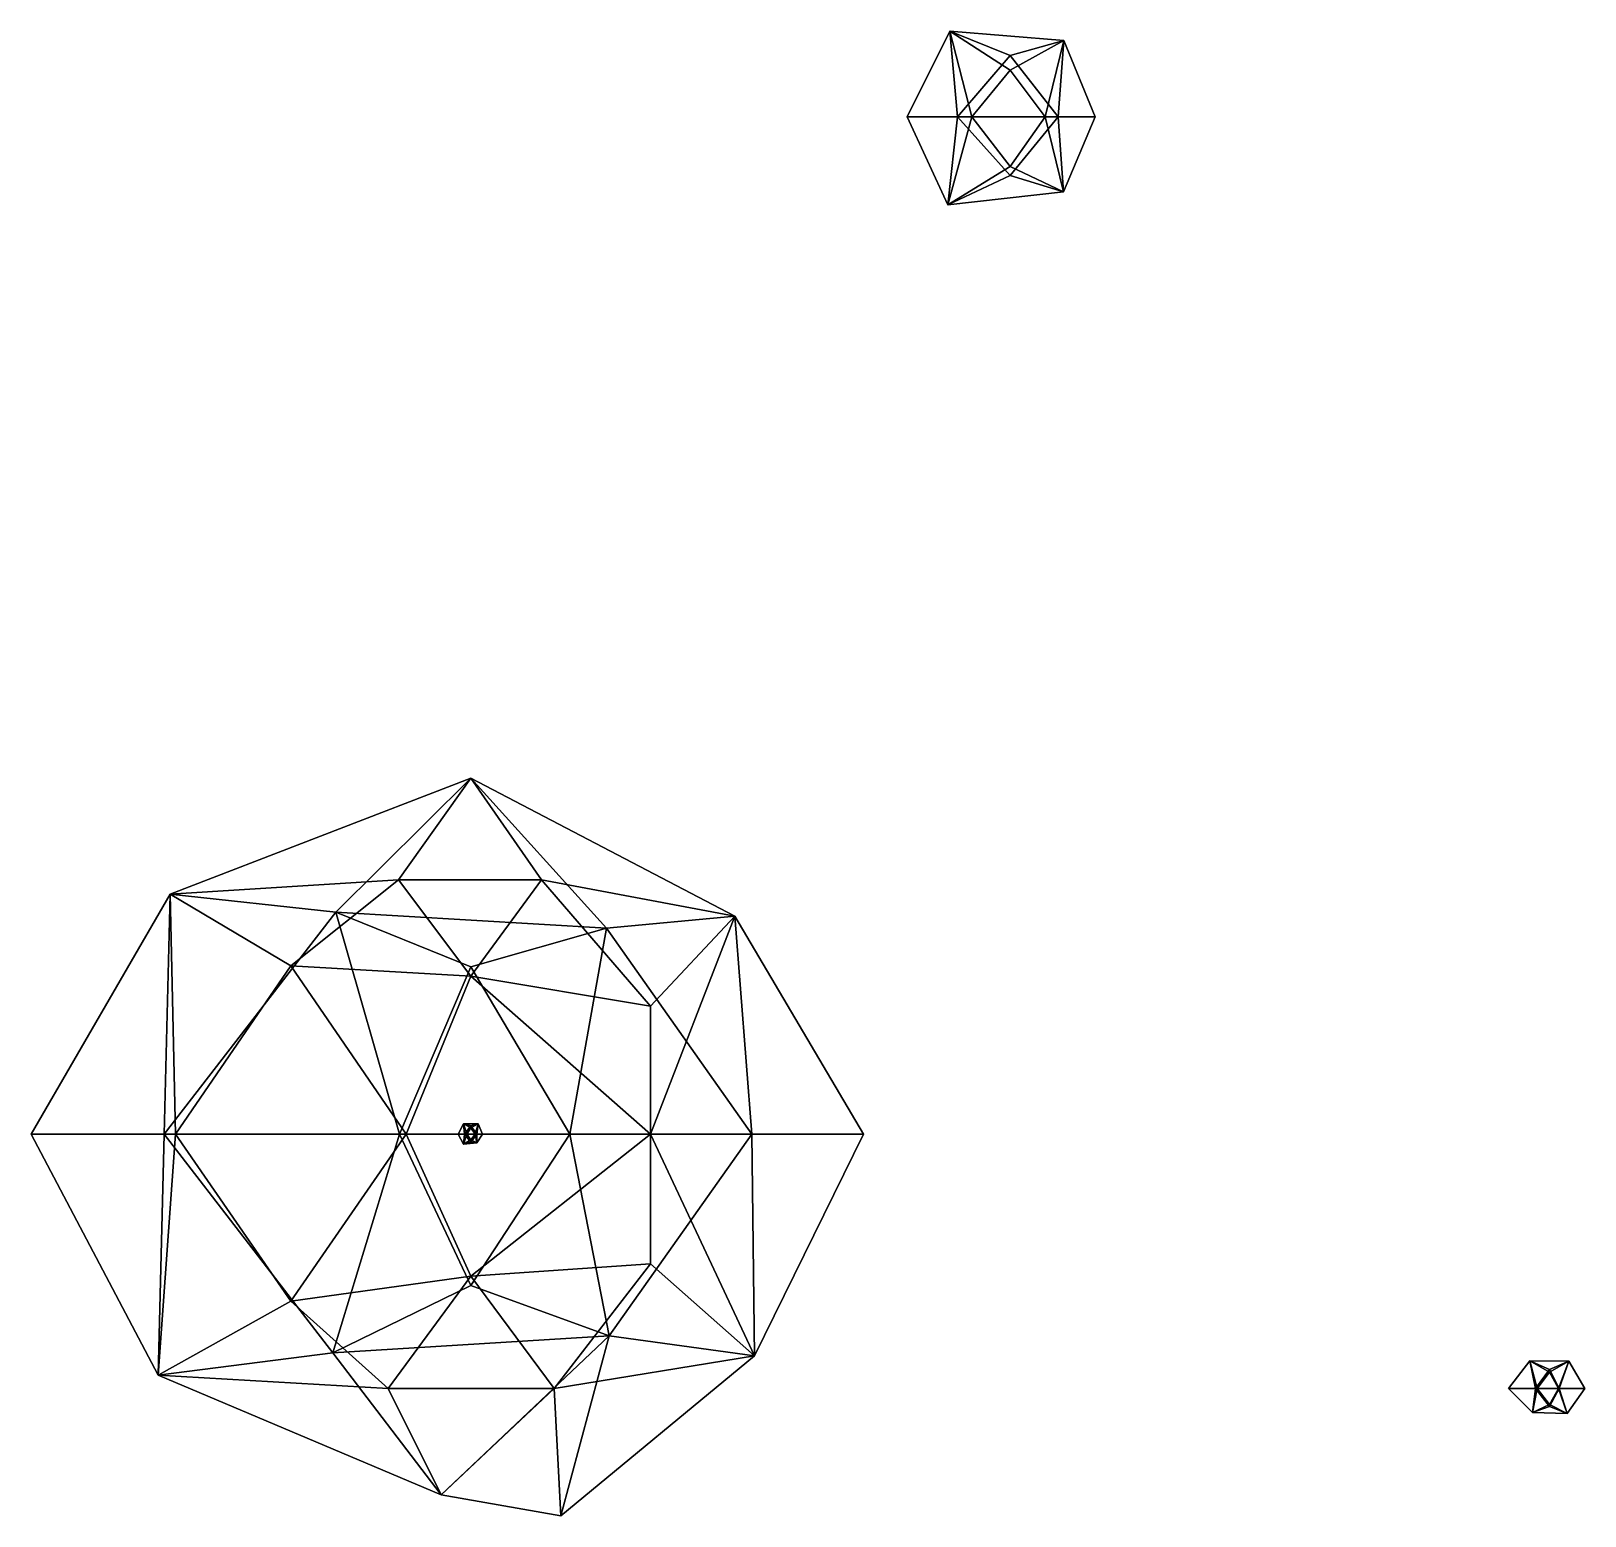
# Model space of a CAD drawing. Extents: x 290034 to 295698, y 4553723 to 4561693.
# Drawn here: x 290242.4 to 290351.3, y 4561588.5 to 4561692.5 of the extents above; entities that cross this region are included whole.
import ezdxf

# ---------------------------------------------------------------- set-up
doc = ezdxf.new("R2010")
doc.units = 0
doc.layers.add('Au_ppm_Pref_-_0_2', color=7, linetype='CONTINUOUS')

msp = doc.modelspace()

# ---------------------------------------------------------------- linework, layer by layer
at = {"layer": 'Au_ppm_Pref_-_0_2'}
for points in [[(290303.79, 4561686.52, 1472.95), (290306.77, 4561692.52, 1472.95), (290307.32, 4561686.52, 1474.69)], [(290306.77, 4561692.52, 1472.95), (290303.79, 4561686.52, 1472.95), (290308.33, 4561686.52, 1471.69)], [(290306.77, 4561692.52, 1472.95), (290311.01, 4561690.81, 1474.38), (290307.32, 4561686.52, 1474.69)], [(290306.77, 4561692.52, 1472.95), (290314.78, 4561691.86, 1472.95), (290311.01, 4561690.81, 1474.38)], [(290306.77, 4561692.52, 1472.95), (290308.33, 4561686.52, 1471.69), (290311.01, 4561689.77, 1471.87)], [(290314.78, 4561691.86, 1472.95), (290306.77, 4561692.52, 1472.95), (290311.01, 4561689.77, 1471.87)], [(290314.37, 4561686.52, 1474.54), (290311.01, 4561690.81, 1474.38), (290314.78, 4561691.86, 1472.95)], [(290314.78, 4561691.86, 1472.95), (290311.01, 4561689.77, 1471.87), (290313.46, 4561686.52, 1471.79)], [(290316.97, 4561686.52, 1472.95), (290314.78, 4561691.86, 1472.95), (290313.46, 4561686.52, 1471.79)], [(290314.37, 4561686.52, 1474.54), (290314.78, 4561691.86, 1472.95), (290316.97, 4561686.52, 1472.95)], [(290314.37, 4561686.52, 1474.54), (290307.32, 4561686.52, 1474.69), (290311.01, 4561690.81, 1474.38)], [(290311.01, 4561689.77, 1471.87), (290308.33, 4561686.52, 1471.69), (290313.46, 4561686.52, 1471.79)], [(290306.64, 4561680.35, 1472.95), (290303.79, 4561686.52, 1472.95), (290307.32, 4561686.52, 1474.69)], [(290303.79, 4561686.52, 1472.95), (290306.64, 4561680.35, 1472.95), (290308.33, 4561686.52, 1471.69)], [(290306.64, 4561680.35, 1472.95), (290307.32, 4561686.52, 1474.69), (290311.01, 4561682.41, 1474.32)], [(290306.64, 4561680.35, 1472.95), (290311.01, 4561683.03, 1471.79), (290308.33, 4561686.52, 1471.69)], [(290314.37, 4561686.52, 1474.54), (290311.01, 4561682.41, 1474.32), (290307.32, 4561686.52, 1474.69)], [(290313.46, 4561686.52, 1471.79), (290308.33, 4561686.52, 1471.69), (290311.01, 4561683.03, 1471.79)], [(290314.37, 4561686.52, 1474.54), (290314.74, 4561681.25, 1472.95), (290311.01, 4561682.41, 1474.32)], [(290314.74, 4561681.25, 1472.95), (290313.46, 4561686.52, 1471.79), (290311.01, 4561683.03, 1471.79)], [(290314.74, 4561681.25, 1472.95), (290316.97, 4561686.52, 1472.95), (290313.46, 4561686.52, 1471.79)], [(290314.37, 4561686.52, 1474.54), (290316.97, 4561686.52, 1472.95), (290314.74, 4561681.25, 1472.95)], [(290306.64, 4561680.35, 1472.95), (290314.74, 4561681.25, 1472.95), (290311.01, 4561683.03, 1471.79)], [(290314.74, 4561681.25, 1472.95), (290306.64, 4561680.35, 1472.95), (290311.01, 4561682.41, 1474.32)], [(290252.15, 4561632.06, 1508.59), (290273.21, 4561640.18, 1508.49), (290268.15, 4561633.07, 1510.97)], [(290273.21, 4561640.18, 1508.49), (290252.15, 4561632.06, 1508.59), (290263.76, 4561630.8, 1504.89)], [(290273.21, 4561640.18, 1508.49), (290263.76, 4561630.8, 1504.89), (290282.72, 4561629.67, 1505.24)], [(290278.17, 4561633.07, 1510.93), (290268.15, 4561633.07, 1510.97), (290273.21, 4561640.18, 1508.49)], [(290273.21, 4561640.18, 1508.49), (290291.72, 4561630.51, 1508.59), (290278.17, 4561633.07, 1510.93)], [(290291.72, 4561630.51, 1508.59), (290273.21, 4561640.18, 1508.49), (290282.72, 4561629.67, 1505.24)], [(290252.15, 4561632.06, 1508.59), (290268.15, 4561633.07, 1510.97), (290260.61, 4561627.04, 1512.52)], [(290273.21, 4561626.32, 1510.84), (290260.61, 4561627.04, 1512.52), (290268.15, 4561633.07, 1510.97)], [(290273.21, 4561626.32, 1510.84), (290268.15, 4561633.07, 1510.97), (290278.17, 4561633.07, 1510.93)], [(290285.81, 4561624.22, 1511.58), (290273.21, 4561626.32, 1510.84), (290278.17, 4561633.07, 1510.93)], [(290291.72, 4561630.51, 1508.59), (290285.81, 4561624.22, 1511.58), (290278.17, 4561633.07, 1510.93)], [(290242.4, 4561615.25, 1508.59), (290252.15, 4561632.06, 1508.59), (290252.51, 4561615.25, 1512.41)], [(290252.15, 4561632.06, 1508.59), (290242.4, 4561615.25, 1508.59), (290251.73, 4561615.25, 1504.4)], [(290252.15, 4561632.06, 1508.59), (290251.73, 4561615.25, 1504.4), (290263.76, 4561630.8, 1504.89)], [(290252.15, 4561632.06, 1508.59), (290260.61, 4561627.04, 1512.52), (290252.51, 4561615.25, 1512.41)], [(290268.22, 4561615.25, 1505), (290263.76, 4561630.8, 1504.89), (290251.73, 4561615.25, 1504.4)], [(290268.22, 4561615.25, 1505), (290273.21, 4561626.96, 1506.55), (290263.76, 4561630.8, 1504.89)], [(290273.21, 4561626.96, 1506.55), (290282.72, 4561629.67, 1505.24), (290263.76, 4561630.8, 1504.89)], [(290291.72, 4561630.51, 1508.59), (290282.72, 4561629.67, 1505.24), (290292.9, 4561615.25, 1505.25)], [(290291.72, 4561630.51, 1508.59), (290300.72, 4561615.25, 1508.59), (290285.8, 4561615.25, 1511.48)], [(290291.72, 4561630.51, 1508.59), (290285.8, 4561615.25, 1511.48), (290285.81, 4561624.22, 1511.58)], [(290300.72, 4561615.25, 1508.59), (290291.72, 4561630.51, 1508.59), (290292.9, 4561615.25, 1505.25)], [(290273.21, 4561626.96, 1506.55), (290280.15, 4561615.25, 1505.92), (290282.72, 4561629.67, 1505.24)], [(290280.15, 4561615.25, 1505.92), (290292.9, 4561615.25, 1505.25), (290282.72, 4561629.67, 1505.24)], [(290268.68, 4561615.25, 1512.39), (290252.51, 4561615.25, 1512.41), (290260.61, 4561627.04, 1512.52)], [(290273.21, 4561626.32, 1510.84), (290268.68, 4561615.25, 1512.39), (290260.61, 4561627.04, 1512.52)], [(290280.15, 4561615.25, 1505.92), (290273.21, 4561626.96, 1506.55), (290268.22, 4561615.25, 1505)], [(290285.8, 4561615.25, 1511.48), (290268.68, 4561615.25, 1512.39), (290273.21, 4561626.32, 1510.84)], [(290285.81, 4561624.22, 1511.58), (290285.8, 4561615.25, 1511.48), (290273.21, 4561626.32, 1510.84)], [(290251.31, 4561598.37, 1508.59), (290242.4, 4561615.25, 1508.59), (290252.51, 4561615.25, 1512.41)], [(290242.4, 4561615.25, 1508.59), (290251.31, 4561598.37, 1508.59), (290251.73, 4561615.25, 1504.4)], [(290251.31, 4561598.37, 1508.59), (290252.51, 4561615.25, 1512.41), (290260.61, 4561603.56, 1512.48)], [(290251.31, 4561598.37, 1508.59), (290263.55, 4561599.93, 1504.87), (290251.73, 4561615.25, 1504.4)], [(290268.22, 4561615.25, 1505), (290251.73, 4561615.25, 1504.4), (290263.55, 4561599.93, 1504.87)], [(290260.61, 4561603.56, 1512.48), (290252.51, 4561615.25, 1512.41), (290268.68, 4561615.25, 1512.39)], [(290273.21, 4561605.31, 1511.21), (290260.61, 4561603.56, 1512.48), (290268.68, 4561615.25, 1512.39)], [(290273.21, 4561604.64, 1506.19), (290268.22, 4561615.25, 1505), (290263.55, 4561599.93, 1504.87)], [(290273.21, 4561604.64, 1506.19), (290280.15, 4561615.25, 1505.92), (290268.22, 4561615.25, 1505)], [(290273.21, 4561605.31, 1511.21), (290268.68, 4561615.25, 1512.39), (290285.8, 4561615.25, 1511.48)], [(290272.32, 4561615.25, 1467.01), (290272.71, 4561615.97, 1467.01), (290272.94, 4561615.25, 1467.14)], [(290272.71, 4561615.97, 1467.01), (290272.32, 4561615.25, 1467.01), (290272.76, 4561615.25, 1466.8)], [(290272.71, 4561614.55, 1467.01), (290272.32, 4561615.25, 1467.01), (290272.94, 4561615.25, 1467.14)], [(290272.32, 4561615.25, 1467.01), (290272.71, 4561614.55, 1467.01), (290272.76, 4561615.25, 1466.8)], [(290272.71, 4561615.97, 1467.01), (290273.72, 4561615.98, 1467.01), (290273.21, 4561615.7, 1467.16)], [(290273.72, 4561615.98, 1467.01), (290272.71, 4561615.97, 1467.01), (290273.21, 4561615.84, 1466.82)], [(290272.71, 4561615.97, 1467.01), (290273.21, 4561615.7, 1467.16), (290272.94, 4561615.25, 1467.14)], [(290272.71, 4561615.97, 1467.01), (290272.76, 4561615.25, 1466.8), (290273.21, 4561615.84, 1466.82)], [(290272.71, 4561614.55, 1467.01), (290272.94, 4561615.25, 1467.14), (290273.21, 4561614.86, 1467.14)], [(290272.71, 4561614.55, 1467.01), (290273.21, 4561614.68, 1466.82), (290272.76, 4561615.25, 1466.8)], [(290273.21, 4561615.84, 1466.82), (290272.76, 4561615.25, 1466.8), (290273.63, 4561615.25, 1466.82)], [(290273.63, 4561615.25, 1466.82), (290272.76, 4561615.25, 1466.8), (290273.21, 4561614.68, 1466.82)], [(290273.51, 4561615.25, 1467.15), (290272.94, 4561615.25, 1467.14), (290273.21, 4561615.7, 1467.16)], [(290273.51, 4561615.25, 1467.15), (290273.21, 4561614.86, 1467.14), (290272.94, 4561615.25, 1467.14)], [(290273.51, 4561615.25, 1467.15), (290273.21, 4561615.7, 1467.16), (290273.72, 4561615.98, 1467.01)], [(290273.72, 4561615.98, 1467.01), (290273.21, 4561615.84, 1466.82), (290273.63, 4561615.25, 1466.82)], [(290280.15, 4561615.25, 1505.92), (290273.21, 4561604.64, 1506.19), (290282.91, 4561601.13, 1505.25)], [(290273.21, 4561605.31, 1511.21), (290285.8, 4561615.25, 1511.48), (290285.81, 4561606.16, 1511.62)], [(290273.51, 4561615.25, 1467.15), (290273.64, 4561614.64, 1467.01), (290273.21, 4561614.86, 1467.14)], [(290273.64, 4561614.64, 1467.01), (290273.63, 4561615.25, 1466.82), (290273.21, 4561614.68, 1466.82)], [(290273.51, 4561615.25, 1467.15), (290273.72, 4561615.98, 1467.01), (290274.03, 4561615.25, 1467.01)], [(290273.51, 4561615.25, 1467.15), (290274.03, 4561615.25, 1467.01), (290273.64, 4561614.64, 1467.01)], [(290274.03, 4561615.25, 1467.01), (290273.72, 4561615.98, 1467.01), (290273.63, 4561615.25, 1466.82)], [(290273.64, 4561614.64, 1467.01), (290274.03, 4561615.25, 1467.01), (290273.63, 4561615.25, 1466.82)], [(290280.15, 4561615.25, 1505.92), (290282.91, 4561601.13, 1505.25), (290292.9, 4561615.25, 1505.25)], [(290293.09, 4561599.73, 1508.59), (290292.9, 4561615.25, 1505.25), (290282.91, 4561601.13, 1505.25)], [(290293.09, 4561599.73, 1508.59), (290285.81, 4561606.16, 1511.62), (290285.8, 4561615.25, 1511.48)], [(290300.72, 4561615.25, 1508.59), (290293.09, 4561599.73, 1508.59), (290285.8, 4561615.25, 1511.48)], [(290293.09, 4561599.73, 1508.59), (290300.72, 4561615.25, 1508.59), (290292.9, 4561615.25, 1505.25)], [(290273.64, 4561614.64, 1467.01), (290272.71, 4561614.55, 1467.01), (290273.21, 4561614.86, 1467.14)], [(290272.71, 4561614.55, 1467.01), (290273.64, 4561614.64, 1467.01), (290273.21, 4561614.68, 1466.82)], [(290273.21, 4561605.31, 1511.21), (290267.42, 4561597.43, 1511.32), (290260.61, 4561603.56, 1512.48)], [(290279.06, 4561597.43, 1511.35), (290267.42, 4561597.43, 1511.32), (290273.21, 4561605.31, 1511.21)], [(290273.21, 4561605.31, 1511.21), (290285.81, 4561606.16, 1511.62), (290279.06, 4561597.43, 1511.35)], [(290293.09, 4561599.73, 1508.59), (290279.06, 4561597.43, 1511.35), (290285.81, 4561606.16, 1511.62)], [(290273.21, 4561604.64, 1506.19), (290263.55, 4561599.93, 1504.87), (290282.91, 4561601.13, 1505.25)], [(290260.61, 4561603.56, 1512.48), (290267.42, 4561597.43, 1511.32), (290251.31, 4561598.37, 1508.59)], [(290282.91, 4561601.13, 1505.25), (290263.55, 4561599.93, 1504.87), (290271.14, 4561589.99, 1508.55)], [(290279.52, 4561588.51, 1508.59), (290282.91, 4561601.13, 1505.25), (290271.14, 4561589.99, 1508.55)], [(290279.52, 4561588.51, 1508.59), (290293.09, 4561599.73, 1508.59), (290282.91, 4561601.13, 1505.25)], [(290251.31, 4561598.37, 1508.59), (290271.14, 4561589.99, 1508.55), (290263.55, 4561599.93, 1504.87)], [(290293.09, 4561599.73, 1508.59), (290279.52, 4561588.51, 1508.59), (290279.06, 4561597.43, 1511.35)], [(290345.94, 4561597.43, 1508.59), (290347.43, 4561599.38, 1508.59), (290347.94, 4561597.43, 1509)], [(290347.43, 4561599.38, 1508.59), (290345.94, 4561597.43, 1508.59), (290347.81, 4561597.43, 1508.12)], [(290347.43, 4561599.38, 1508.59), (290348.81, 4561598.58, 1508.97), (290347.94, 4561597.43, 1509)], [(290347.43, 4561599.38, 1508.59), (290350.16, 4561599.34, 1508.59), (290348.81, 4561598.58, 1508.97)], [(290347.43, 4561599.38, 1508.59), (290347.81, 4561597.43, 1508.12), (290348.81, 4561598.76, 1508.15)], [(290350.16, 4561599.34, 1508.59), (290347.43, 4561599.38, 1508.59), (290348.81, 4561598.76, 1508.15)], [(290349.49, 4561597.43, 1508.27), (290348.81, 4561598.76, 1508.15), (290347.81, 4561597.43, 1508.12)], [(290349.49, 4561597.43, 1508.27), (290350.16, 4561599.34, 1508.59), (290348.81, 4561598.76, 1508.15)], [(290350.16, 4561599.34, 1508.59), (290349.44, 4561597.43, 1508.89), (290348.81, 4561598.58, 1508.97)], [(290350.16, 4561599.34, 1508.59), (290351.28, 4561597.43, 1508.59), (290349.44, 4561597.43, 1508.89)], [(290349.49, 4561597.43, 1508.27), (290351.28, 4561597.43, 1508.59), (290350.16, 4561599.34, 1508.59)], [(290271.14, 4561589.99, 1508.55), (290251.31, 4561598.37, 1508.59), (290267.42, 4561597.43, 1511.32)], [(290349.44, 4561597.43, 1508.89), (290347.94, 4561597.43, 1509), (290348.81, 4561598.58, 1508.97)], [(290271.14, 4561589.99, 1508.55), (290267.42, 4561597.43, 1511.32), (290279.06, 4561597.43, 1511.35)], [(290279.52, 4561588.51, 1508.59), (290271.14, 4561589.99, 1508.55), (290279.06, 4561597.43, 1511.35)], [(290347.62, 4561595.76, 1508.59), (290345.94, 4561597.43, 1508.59), (290347.94, 4561597.43, 1509)], [(290345.94, 4561597.43, 1508.59), (290347.62, 4561595.76, 1508.59), (290347.81, 4561597.43, 1508.12)], [(290347.62, 4561595.76, 1508.59), (290347.94, 4561597.43, 1509), (290348.81, 4561596.31, 1508.96)], [(290347.62, 4561595.76, 1508.59), (290348.81, 4561596.18, 1508.17), (290347.81, 4561597.43, 1508.12)], [(290349.49, 4561597.43, 1508.27), (290347.81, 4561597.43, 1508.12), (290348.81, 4561596.18, 1508.17)], [(290348.81, 4561596.31, 1508.96), (290347.94, 4561597.43, 1509), (290349.44, 4561597.43, 1508.89)], [(290349.49, 4561597.43, 1508.27), (290348.81, 4561596.18, 1508.17), (290350.05, 4561595.67, 1508.59)], [(290350.05, 4561595.67, 1508.59), (290348.81, 4561596.31, 1508.96), (290349.44, 4561597.43, 1508.89)], [(290351.28, 4561597.43, 1508.59), (290350.05, 4561595.67, 1508.59), (290349.44, 4561597.43, 1508.89)], [(290349.49, 4561597.43, 1508.27), (290350.05, 4561595.67, 1508.59), (290351.28, 4561597.43, 1508.59)], [(290350.05, 4561595.67, 1508.59), (290347.62, 4561595.76, 1508.59), (290348.81, 4561596.31, 1508.96)], [(290347.62, 4561595.76, 1508.59), (290350.05, 4561595.67, 1508.59), (290348.81, 4561596.18, 1508.17)]]:
    msp.add_3dface(points, dxfattribs=at)

doc.saveas('drawing.dxf')
